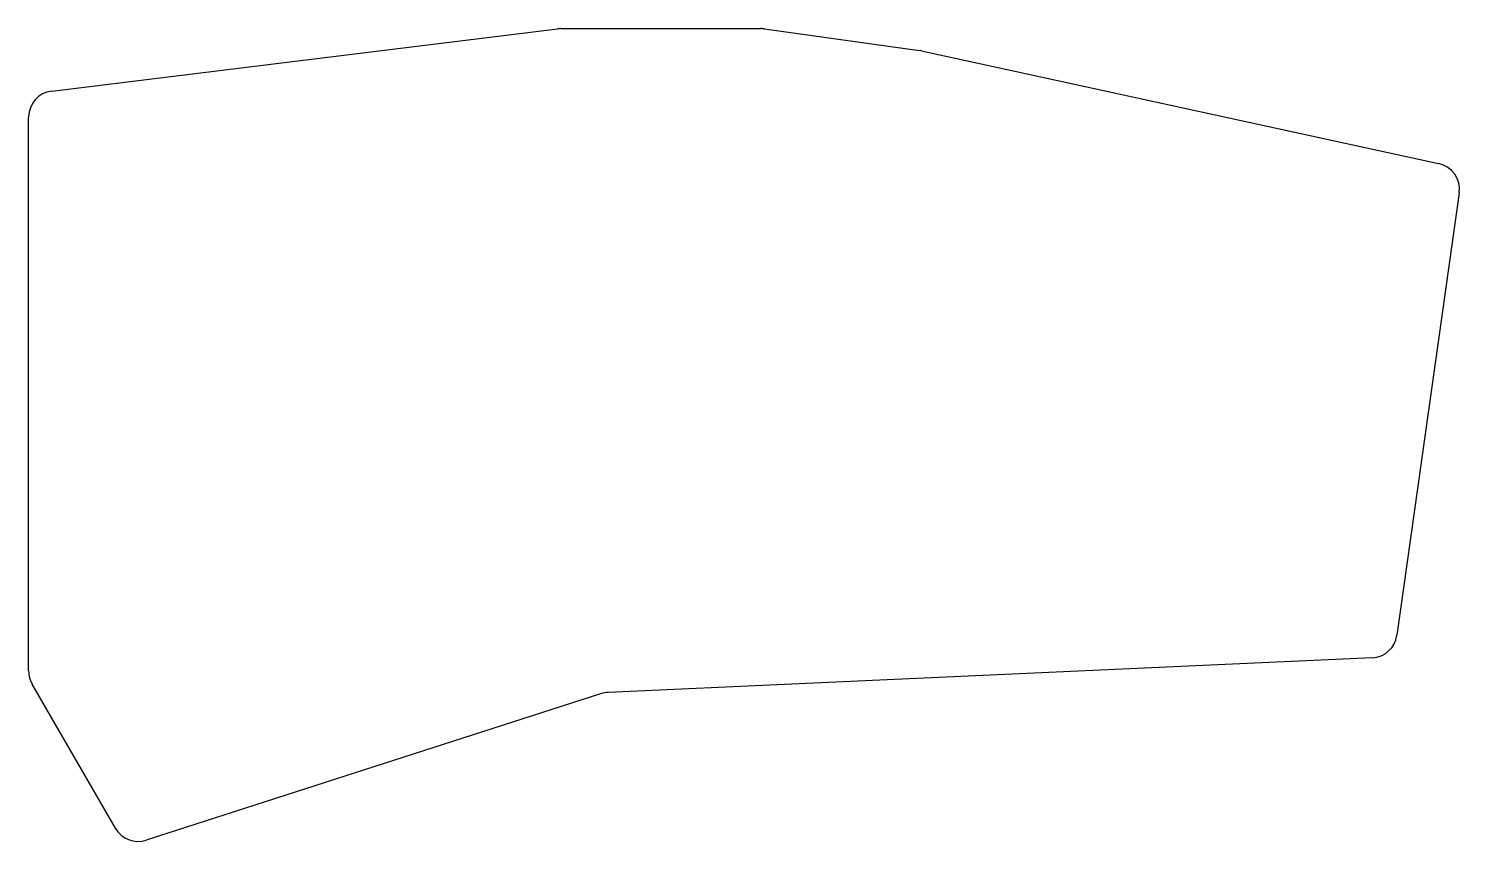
# Model space of a CAD drawing. Header units: millimetres. Extents: x 231 to 394, y -167 to -74.
import ezdxf

# ---------------------------------------------------------------- set-up
doc = ezdxf.new("R2010")
doc.units = ezdxf.units.MM

msp = doc.modelspace()

# ---------------------------------------------------------------- linework, layer by layer
for p, q in [((233.81, -81.27), (291.47, -74.17)), ((291.84, -74.15), (314.65, -74.15)), ((315.06, -74.17), (332.74, -76.63)), ((332.97, -76.67), (391.92, -89.53)), ((231.18, -147.39), (231.18, -84.24)), ((394.26, -92.87), (387.17, -143.31)), ((384.33, -145.88), (297.26, -149.83)), ((241.07, -165.32), (231.58, -148.89)), ((296.47, -149.97), (244.58, -166.67))]:
    msp.add_line(p, q)
for centre, start, end in [((291.84, -77.15), 90, 97.0167), ((314.65, -77.15), 82.0928, 90), ((332.33, -79.6), 77.6994, 82.0928), ((234.18, -84.24), 97.0167, 180), ((391.29, -92.46), 352, 77.6994), ((384.2, -142.89), 272.5931, 352), ((234.18, -147.39), 180, 210), ((297.39, -152.83), 92.5931, 107.8436), ((243.66, -163.82), 210, 287.8436)]:
    msp.add_arc(centre, 3, start, end)

doc.saveas('drawing.dxf')
